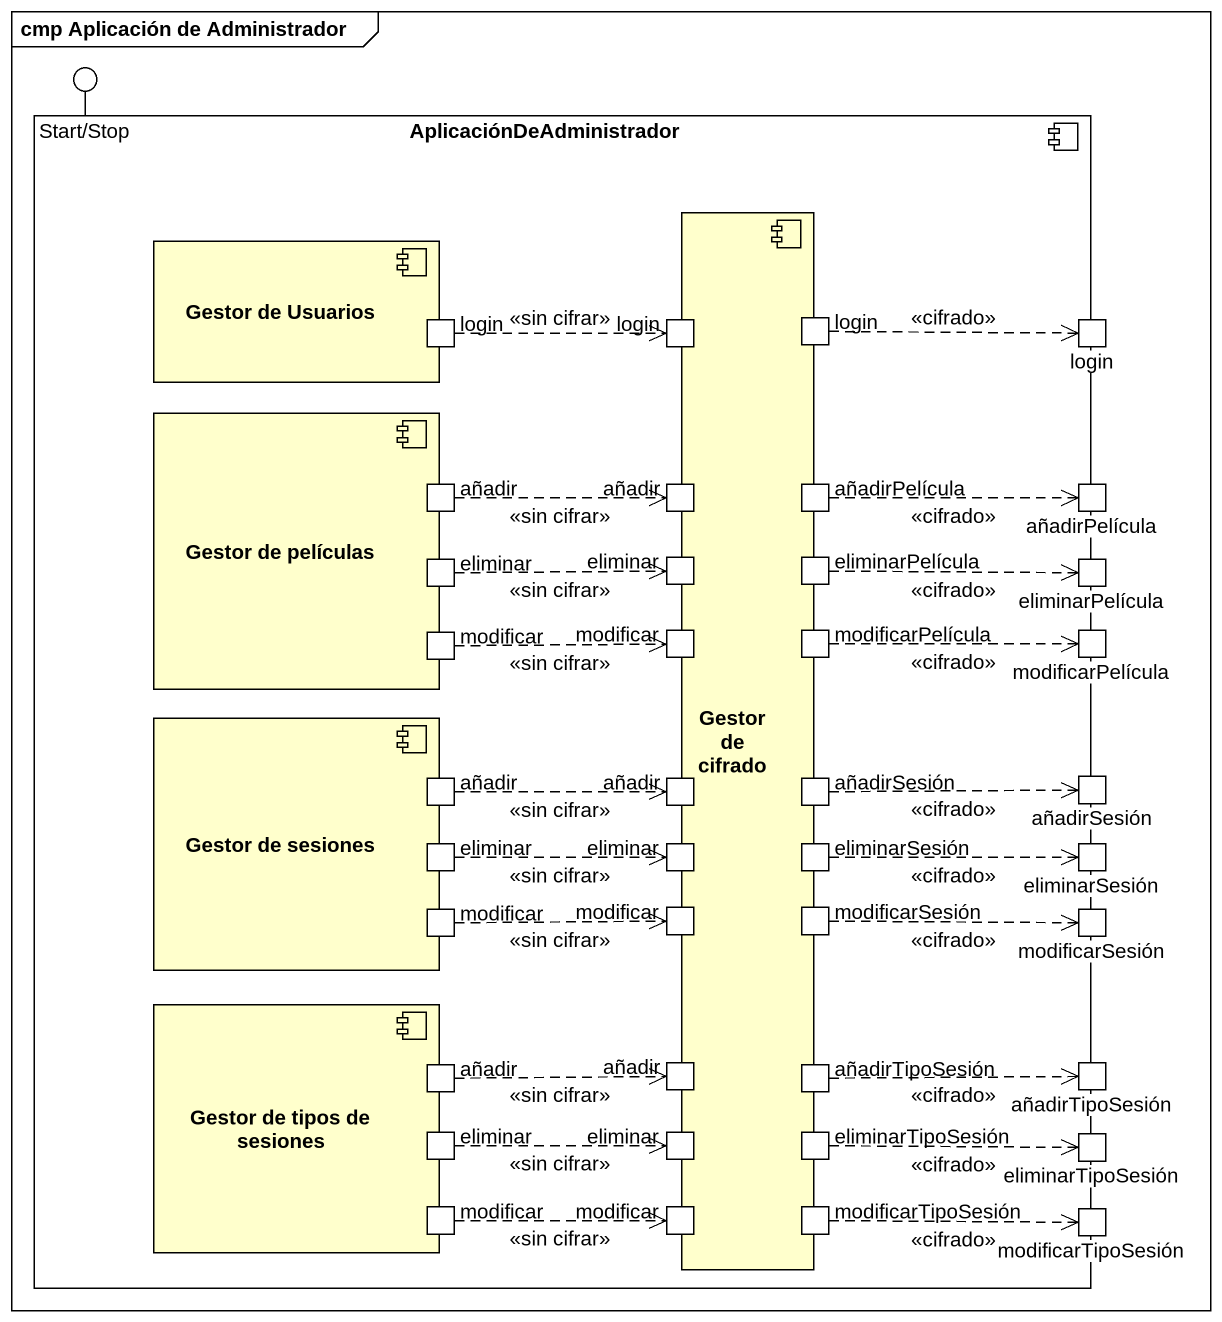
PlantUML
@startuml
mainframe cmp Aplicación de Administrador
() "Start/Stop" as Start_Stop
component AplicaciónDeAdministrador {
  component "Gestor de Usuarios" as Gestor_de_Usuarios {
    port login
  }
  component "Gestor de cifrado" as Gestor_de_cifrado {
    port "login" as login_2
    port "login" as login_3
    port "añadir" as añadir_2
    port añadirPelícula
    port "eliminar" as eliminar_2
    port eliminarPelícula
    port "modificar" as modificar_2
    port modificarPelícula
    port "añadir" as añadir_4
    port añadirSesión
    port "eliminar" as eliminar_4
    port eliminarSesión
    port "modificar" as modificar_4
    port modificarSesión
    port "añadir" as añadir_6
    port añadirTipoSesión
    port "eliminar" as eliminar_6
    port eliminarTipoSesión
    port "modificar" as modificar_6
    port modificarTipoSesión
  }
  port "login" as login_4
  component "Gestor de películas" as Gestor_de_películas {
    port añadir
    port eliminar
    port modificar
  }
  port "añadirPelícula" as añadirPelícula_2
  port "eliminarPelícula" as eliminarPelícula_2
  port "modificarPelícula" as modificarPelícula_2
  component "Gestor de sesiones" as Gestor_de_sesiones {
    port "añadir" as añadir_3
    port "eliminar" as eliminar_3
    port "modificar" as modificar_3
  }
  port "añadirSesión" as añadirSesión_2
  port "eliminarSesión" as eliminarSesión_2
  port "modificarSesión" as modificarSesión_2
  component "Gestor de tipos de sesiones" as Gestor_de_tipos_de_sesiones {
    port "añadir" as añadir_5
    port "eliminar" as eliminar_5
    port "modificar" as modificar_5
  }
  port "añadirTipoSesión" as añadirTipoSesión_2
  port "eliminarTipoSesión" as eliminarTipoSesión_2
  port "modificarTipoSesión" as modificarTipoSesión_2
}
AplicaciónDeAdministrador -up- Start_Stop
login .right.> login_2 : <<sin cifrar>>
login_3 .right.> login_4 : <<cifrado>>
añadir .right.> añadir_2 : <<sin cifrar>>
añadirPelícula .right.> añadirPelícula_2 : <<cifrado>>
eliminar .right.> eliminar_2 : <<sin cifrar>>
eliminarPelícula .right.> eliminarPelícula_2 : <<cifrado>>
modificar .right.> modificar_2 : <<sin cifrar>>
modificarPelícula .right.> modificarPelícula_2 : <<cifrado>>
añadir_3 .right.> añadir_4 : <<sin cifrar>>
añadirSesión .right.> añadirSesión_2 : <<cifrado>>
eliminar_3 .right.> eliminar_4 : <<sin cifrar>>
eliminarSesión .right.> eliminarSesión_2 : <<cifrado>>
modificar_3 .right.> modificar_4 : <<sin cifrar>>
modificarSesión .right.> modificarSesión_2 : <<cifrado>>
añadir_5 .right.> añadir_6 : <<sin cifrar>>
añadirTipoSesión .right.> añadirTipoSesión_2 : <<cifrado>>
eliminar_5 .right.> eliminar_6 : <<sin cifrar>>
eliminarTipoSesión .right.> eliminarTipoSesión_2 : <<cifrado>>
modificar_5 .right.> modificar_6 : <<sin cifrar>>
modificarTipoSesión .right.> modificarTipoSesión_2 : <<cifrado>>
@enduml
